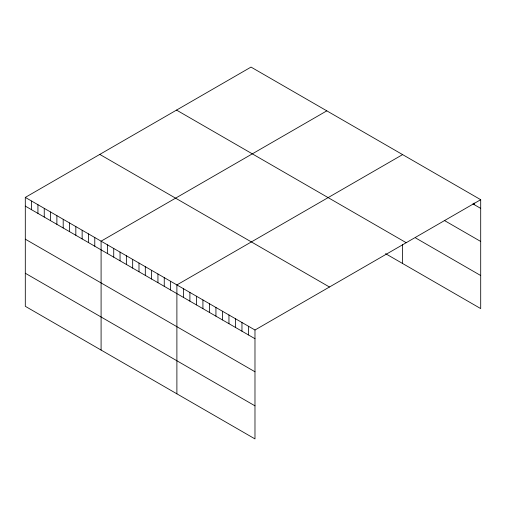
<?xml version="1.0" encoding="UTF-8"?>
<svg xmlns="http://www.w3.org/2000/svg" width="506" height="506" viewBox="0 0 506 506"><rect width="100%" height="100%" fill="white"/><g stroke="black" fill="none" stroke-linecap="round" stroke-linejoin="round"><path stroke-width="0.76" d="M25.3 197.41L254.98 330.013L254.98 438.911L25.3 306.307L25.3 197.41L251.02 67.089L480.7 199.693L480.7 308.59L385.553 253.658M326.813 110.852L101.092 241.166L101.092 350.063M402.612 154.608L176.891 284.929L176.891 393.826M254.98 330.013L480.7 199.693M472.889 203.88L480.7 208.39M444.255 220.42L480.7 241.457M415.622 237.953L480.7 275.523M176.531 110.093L406.21 242.703M99.79 154.406L329.469 287.01M25.3 206.106L254.98 338.71M25.3 239.174L254.98 371.777M25.3 273.24L254.98 405.844M474.192 203.051L474.192 204.633M402.612 244.398L402.612 263.506M248.471 326.256L248.471 334.953M241.963 322.499L241.963 331.196M235.454 318.742L235.454 327.439M228.952 314.985L228.952 323.682M222.444 311.228L222.444 319.925M215.935 307.471L215.935 316.168M209.427 303.714L209.427 312.411M202.919 299.957L202.919 308.654M196.41 296.2L196.41 304.897M189.902 292.443L189.902 301.14M183.393 288.686L183.393 297.383M170.573 281.279L170.573 289.976M164.254 277.636L164.254 286.333M157.942 273.986L157.942 282.683M151.623 270.343L151.623 279.04M145.311 266.694L145.311 275.39M138.992 263.05L138.992 271.747M132.673 259.401L132.673 268.098M126.361 255.758L126.361 264.455M120.042 252.108L120.042 260.805M113.73 248.459L113.73 257.156M107.411 244.815L107.411 253.512M94.78 237.523L94.78 246.22M88.461 233.873L88.461 242.57M82.143 230.23L82.143 238.927M75.83 226.58L75.83 235.277M69.512 222.937L69.512 231.634M63.199 219.288L63.199 227.985M56.881 215.645L56.881 224.341M50.562 211.995L50.562 220.692M44.25 208.345L44.25 217.042M37.931 204.702L37.931 213.399M31.619 201.053L31.619 209.75"/></g></svg>
